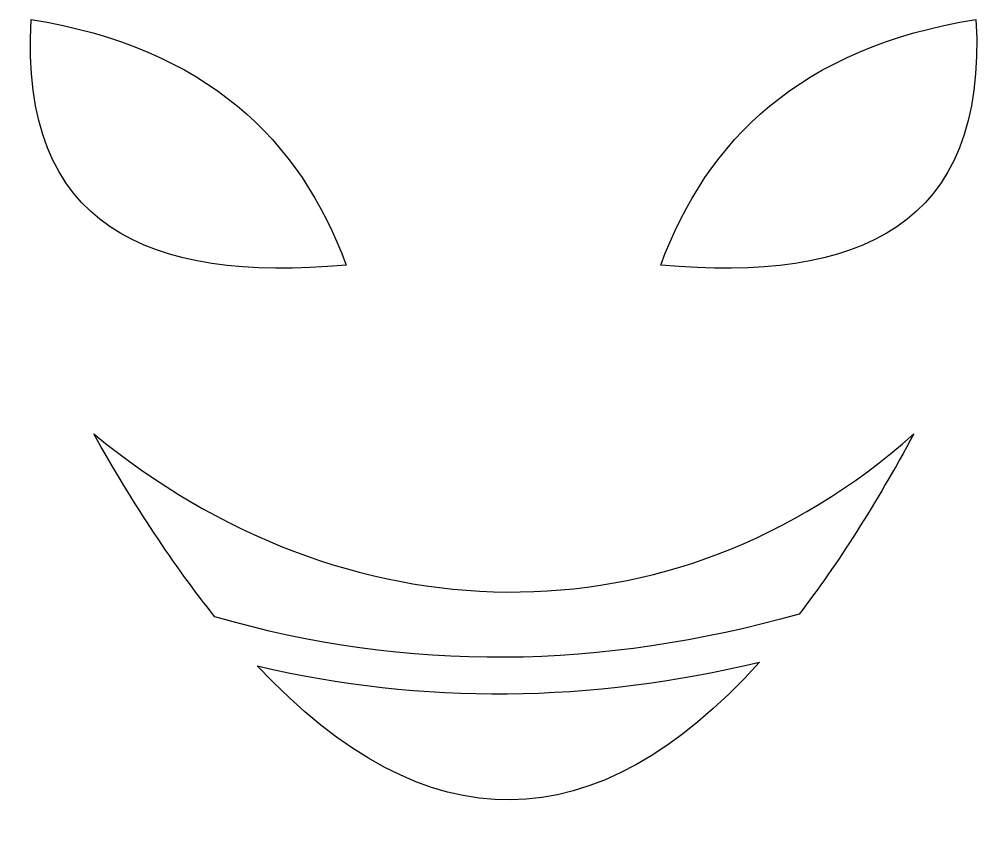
# Model space of a CAD drawing. Header units: centimetres. Extents: x -10 to 10.5, y -9.9 to 7.6.
import ezdxf

# ---------------------------------------------------------------- set-up
doc = ezdxf.new("R2010")
doc.units = ezdxf.units.CM
doc.header["$MEASUREMENT"] = 0
doc.layers.add('Layer 1', color=7, linetype='Continuous')

msp = doc.modelspace()

# ---------------------------------------------------------------- linework, layer by layer
at = {"layer": 'Layer 1'}
for points, knots in [([(-9.8014, 7.6206), (-10.04821, 3.22471), (-7.31446, 2.03735), (-3.1257, 2.41673), (-3.1257, 2.41673), (-4.11327, 5.08251), (-6.07822, 7.01312), (-9.8014, 7.6206)], [0, 0, 0, 0, 0.33333333, 0.33333333, 0.33333333, 0.33333333, 1, 1, 1, 1]), ([(10.21258, 7.6206), (6.48936, 7.01317), (4.52437, 5.08251), (3.53684, 2.41678), (3.53684, 2.41678), (7.72555, 2.03739), (10.4593, 3.22472), (10.21258, 7.62056), (10.21258, 7.62056), (10.21258, 7.62056), (10.21258, 7.6206), (10.21258, 7.6206)], [0, 0, 0, 0, 0.25, 0.25, 0.25, 0.25, 0.5, 0.5, 0.5, 0.5, 1, 1, 1, 1]), ([(-8.4745, -1.16088), (-7.6195, -2.67492), (-6.7629, -3.96615), (-5.90613, -5.0351), (-5.90613, -5.0351), (-1.82511, -6.22508), (2.29385, -6.15188), (6.46621, -4.97978), (6.46621, -4.97978), (7.28334, -3.91955), (8.09347, -2.64654), (8.89483, -1.16092), (8.89483, -1.16092), (3.76467, -5.72855), (-3.1704, -5.52349), (-8.47445, -1.16092), (-8.47445, -1.16092), (-8.47445, -1.16092), (-8.4745, -1.16088), (-8.4745, -1.16088)], [0, 0, 0, 0, 0.16666667, 0.16666667, 0.16666667, 0.16666667, 0.33333333, 0.33333333, 0.33333333, 0.33333333, 0.5, 0.5, 0.5, 0.5, 0.66666667, 0.66666667, 0.66666667, 0.66666667, 1, 1, 1, 1]), ([(5.6255, -5.99586), (2.05817, -6.84533), (-1.49022, -6.90812), (-5.01011, -6.07227), (-5.01011, -6.07227), (-1.42136, -9.90323), (2.16152, -9.84778), (5.6255, -5.99582), (5.6255, -5.99582), (5.6255, -5.99582), (5.6255, -5.99586), (5.6255, -5.99586)], [0, 0, 0, 0, 0.25, 0.25, 0.25, 0.25, 0.5, 0.5, 0.5, 0.5, 1, 1, 1, 1])]:
    msp.add_open_spline(points, degree=3, knots=knots, dxfattribs=at)

doc.saveas('drawing.dxf')
